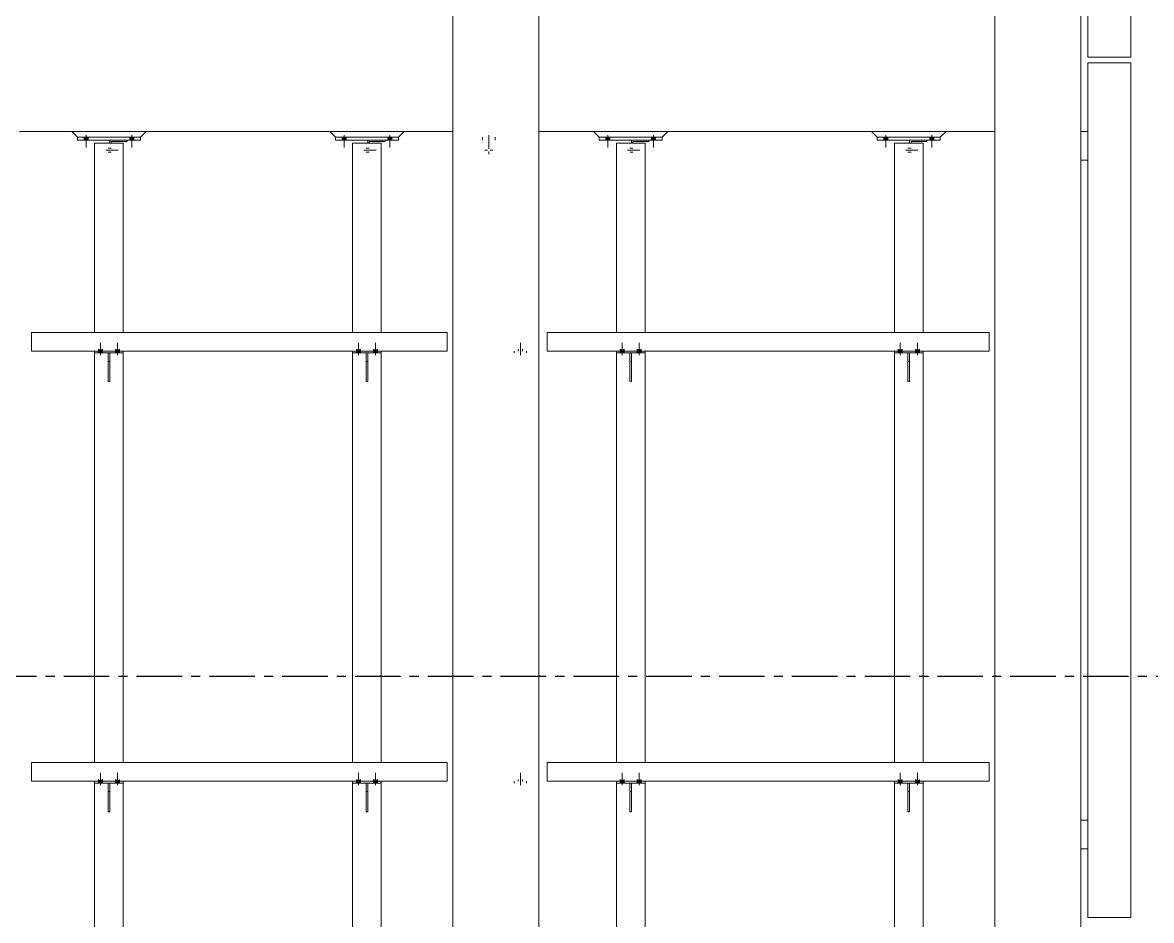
# Model space of a CAD drawing. Header units: millimetres. Extents: x 3774 to 718460, y -768339 to 192544.
# Drawn here: x 429947 to 433885, y -635927 to -632797 of the extents above; entities that cross this region are included whole.
import ezdxf

# ---------------------------------------------------------------- set-up
doc = ezdxf.new("R2010")
doc.units = ezdxf.units.MM
for name, pattern in [('CENTER', [50.8, 31.75, -6.35, 6.35, -6.35]), ('XKITLINE00', [0]), ('XKITLINE02', [4, 2, -2])]:
    doc.linetypes.add(name, pattern=pattern)
doc.layers.add('Bolt', color=7, linetype='Continuous', lineweight=0)
doc.layers.add('Part', color=7, linetype='Continuous', lineweight=0)

# ---------------------------------------------------------------- blocks, each defined once
blk = doc.blocks.new('*A13124194')
at = {"layer": 'Part', "color": 7, "linetype": 'XKITLINE00', "lineweight": 0}
for p, q in [((2441.089231, -86.533462), (2441.089236, -86.533462)), ((2441.089231, -88.133462), (2441.089236, -86.533462)), ((2441.089236, -86.533462), (2441.089496, -86.533462)), ((2441.089226, -88.133462), (2441.089231, -88.133462)), ((2441.089231, -88.133462), (2441.089496, -88.133462))]:
    blk.add_line(p, q, dxfattribs=at)
blk = doc.blocks.new('*A13134195')
at = {"layer": 'Part', "color": 7, "linetype": 'XKITLINE00', "lineweight": 0}
for p, q in [((2423.369525, -86.453462), (2423.369525, -82.453462)), ((2411.275963, -86.453462), (2423.369525, -86.453462))]:
    blk.add_line(p, q, dxfattribs=at)
blk = doc.blocks.new('*A13164198')
at = {"layer": 'Part', "color": 7, "linetype": 'XKITLINE00', "lineweight": 0}
for p, q in [((2441.089496, -84.373459), (2441.089496, -60.533459)), ((2442.289496, -60.533459), (2442.289496, -84.373459)), ((2442.289496, -84.373459), (2441.089496, -84.373459)), ((2441.089496, -108.373459), (2441.089496, -84.533459)), ((2441.089496, -84.533459), (2442.289496, -84.533459)), ((2442.289496, -84.533459), (2442.289496, -108.373459)), ((2442.289496, -108.373459), (2441.089496, -108.373459))]:
    blk.add_line(p, q, dxfattribs=at)
blk = doc.blocks.new('*A13174199')
at = {"layer": 'Part', "color": 7, "linetype": 'XKITLINE00', "lineweight": 0}
for p, q in [((2436.489603, -86.773462), (2435.689603, -86.773462)), ((2435.689603, -92.053462), (2435.689603, -86.773462)), ((2436.489603, -92.053462), (2436.489603, -86.773462)), ((2435.689603, -104.053462), (2435.689603, -92.621462)), ((2436.489603, -104.053462), (2436.489603, -92.621462)), ((2435.689603, -116.053462), (2435.689603, -104.621462)), ((2436.489603, -116.053462), (2436.489603, -104.621462)), ((2435.689603, -128.053462), (2435.689603, -116.621462)), ((2436.489603, -128.053462), (2436.489603, -116.621462)), ((2435.689603, -130.133462), (2435.689603, -128.621462)), ((2436.489603, -130.133462), (2436.489603, -128.621462)), ((2435.689603, -130.133462), (2436.489603, -130.133462))]:
    blk.add_line(p, q, dxfattribs=at)
blk = doc.blocks.new('*A13184200')
at = {"layer": 'Part', "color": 7, "linetype": 'XKITLINE00', "lineweight": 0}
for p, q in [((2438.489525, -124.453458), (2438.489685, -78.053458)), ((2438.489685, -78.053458), (2440.889685, -78.053466)), ((2440.889525, -124.453466), (2440.889685, -78.053466)), ((2438.489525, -124.453458), (2440.889525, -124.453466))]:
    blk.add_line(p, q, dxfattribs=at)
blk = doc.blocks.new('*A13254207')
at = {"layer": 'Part', "color": 7, "linetype": 'XKITLINE00', "lineweight": 0}
for p, q in [((2428.729603, -86.773462), (2427.929603, -86.773462)), ((2427.929603, -92.053462), (2427.929603, -86.773462)), ((2428.729603, -92.053462), (2428.729603, -86.773462)), ((2427.929603, -104.053462), (2427.929603, -92.621462)), ((2428.729603, -104.053462), (2428.729603, -92.621462)), ((2427.929603, -116.053462), (2427.929603, -104.621462)), ((2428.729603, -116.053462), (2428.729603, -104.621462)), ((2427.929603, -128.053462), (2427.929603, -116.621462)), ((2428.729603, -128.053462), (2428.729603, -116.621462)), ((2427.929603, -130.133462), (2427.929603, -128.621462)), ((2428.729603, -130.133462), (2428.729603, -128.621462)), ((2427.929603, -130.133462), (2428.729603, -130.133462))]:
    blk.add_line(p, q, dxfattribs=at)
blk = doc.blocks.new('*A13284210')
at = {"layer": 'Part', "color": 7, "linetype": 'XKITLINE00', "lineweight": 0}
for p, q in [((2421.369603, -86.773462), (2420.569603, -86.773462)), ((2420.569603, -92.053462), (2420.569603, -86.773462)), ((2421.369603, -92.053462), (2421.369603, -86.773462)), ((2420.569603, -104.053462), (2420.569603, -92.621462)), ((2421.369603, -104.053462), (2421.369603, -92.621462)), ((2420.569603, -116.053462), (2420.569603, -104.621462)), ((2421.369603, -116.053462), (2421.369603, -104.621462)), ((2420.569603, -128.053462), (2420.569603, -116.621462)), ((2421.369603, -128.053462), (2421.369603, -116.621462)), ((2420.569603, -130.133462), (2420.569603, -128.621462)), ((2421.369603, -130.133462), (2421.369603, -128.621462)), ((2420.569603, -130.133462), (2421.369603, -130.133462))]:
    blk.add_line(p, q, dxfattribs=at)
blk = doc.blocks.new('*A13294211')
at = {"layer": 'Part', "color": 7, "linetype": 'XKITLINE00', "lineweight": 0}
for p, q in [((2414.169603, -86.773462), (2413.369603, -86.773462)), ((2413.369603, -92.053462), (2413.369603, -86.773462)), ((2414.169603, -92.053462), (2414.169603, -86.773462)), ((2413.369603, -104.053462), (2413.369603, -92.621462)), ((2414.169603, -104.053462), (2414.169603, -92.621462)), ((2413.369603, -116.053462), (2413.369603, -104.621462)), ((2414.169603, -116.053462), (2414.169603, -104.621462)), ((2413.369603, -128.053462), (2413.369603, -116.621462)), ((2414.169603, -128.053462), (2414.169603, -116.621462)), ((2413.369603, -130.133462), (2413.369603, -128.621462)), ((2414.169603, -130.133462), (2414.169603, -128.621462)), ((2413.369603, -130.133462), (2414.169603, -130.133462))]:
    blk.add_line(p, q, dxfattribs=at)
blk = doc.blocks.new('*A13344216')
at = {"layer": 'Part', "color": 7, "linetype": 'XKITLINE00', "lineweight": 0}
for p, q in [((2423.369525, -124.453462), (2423.369525, -78.053462)), ((2423.369525, -78.053462), (2425.769525, -78.053462)), ((2425.769525, -124.453462), (2425.769525, -78.053462)), ((2423.369525, -124.453462), (2425.769525, -124.453462))]:
    blk.add_line(p, q, dxfattribs=at)
blk = doc.blocks.new('*A17594641')
at = {"layer": 'Part', "color": 7, "linetype": 'XKITLINE00', "lineweight": 0}
for p, q in [((2423.209518, -104.053462), (2411.609569, -104.053462)), ((2411.609569, -104.573462), (2411.609569, -104.053462)), ((2423.209518, -104.573462), (2423.209518, -104.053462)), ((2423.209518, -104.573462), (2411.609569, -104.573462))]:
    blk.add_line(p, q, dxfattribs=at)
blk = doc.blocks.new('*A17604642')
at = {"layer": 'Part', "color": 7, "linetype": 'XKITLINE00', "lineweight": 0}
for p, q in [((2420.945603, -105.421462), (2420.945603, -104.621462)), ((2420.945603, -104.621462), (2420.993603, -104.621462)), ((2420.945603, -104.861462), (2420.993603, -104.861462)), ((2420.993603, -105.421462), (2420.993603, -104.621462)), ((2420.945603, -105.421462), (2420.993603, -105.421462))]:
    blk.add_line(p, q, dxfattribs=at)
blk = doc.blocks.new('*A17614643')
at = {"layer": 'Part', "color": 7, "linetype": 'XKITLINE00', "lineweight": 0}
for p, q in [((2420.569603, -104.573462), (2420.569603, -104.621462)), ((2421.369603, -104.621462), (2421.369603, -104.573462)), ((2420.569603, -104.621462), (2421.369603, -104.621462))]:
    blk.add_line(p, q, dxfattribs=at)
blk = doc.blocks.new('*A17624644')
at = {"layer": 'Part', "color": 7, "linetype": 'XKITLINE00', "lineweight": 0}
for p, q in [((2413.745603, -105.421462), (2413.745603, -104.621462)), ((2413.745603, -104.621462), (2413.793603, -104.621462)), ((2413.745603, -104.861462), (2413.793603, -104.861462)), ((2413.793603, -105.421462), (2413.793603, -104.621462)), ((2413.745603, -105.421462), (2413.793603, -105.421462))]:
    blk.add_line(p, q, dxfattribs=at)
blk = doc.blocks.new('*A17634645')
at = {"layer": 'Part', "color": 7, "linetype": 'XKITLINE00', "lineweight": 0}
for p, q in [((2413.369603, -104.573462), (2413.369603, -104.621462)), ((2414.169603, -104.621462), (2414.169603, -104.573462)), ((2413.369603, -104.621462), (2414.169603, -104.621462))]:
    blk.add_line(p, q, dxfattribs=at)
blk = doc.blocks.new('*A17644646')
at = {"layer": 'Part', "color": 7, "linetype": 'XKITLINE00', "lineweight": 0}
for p, q in [((2423.209518, -92.053462), (2411.609569, -92.053462)), ((2411.609569, -92.573462), (2411.609569, -92.053462)), ((2423.209518, -92.573462), (2423.209518, -92.053462)), ((2423.209518, -92.573462), (2411.609569, -92.573462))]:
    blk.add_line(p, q, dxfattribs=at)
blk = doc.blocks.new('*A17654647')
at = {"layer": 'Part', "color": 7, "linetype": 'XKITLINE00', "lineweight": 0}
for p, q in [((2420.945603, -93.421462), (2420.945603, -92.621462)), ((2420.945603, -92.621462), (2420.993603, -92.621462)), ((2420.993603, -93.421462), (2420.993603, -92.621462)), ((2420.945603, -92.861462), (2420.993603, -92.861462)), ((2420.945603, -93.421462), (2420.993603, -93.421462))]:
    blk.add_line(p, q, dxfattribs=at)
blk = doc.blocks.new('*A17664648')
at = {"layer": 'Part', "color": 7, "linetype": 'XKITLINE00', "lineweight": 0}
for p, q in [((2420.569603, -92.573462), (2420.569603, -92.621462)), ((2420.569603, -92.621462), (2421.369603, -92.621462)), ((2421.369603, -92.621462), (2421.369603, -92.573462))]:
    blk.add_line(p, q, dxfattribs=at)
blk = doc.blocks.new('*A17674649')
at = {"layer": 'Part', "color": 7, "linetype": 'XKITLINE00', "lineweight": 0}
for p, q in [((2413.745603, -93.421462), (2413.745603, -92.621462)), ((2413.745603, -92.621462), (2413.793603, -92.621462)), ((2413.793603, -93.421462), (2413.793603, -92.621462)), ((2413.745603, -92.861462), (2413.793603, -92.861462)), ((2413.745603, -93.421462), (2413.793603, -93.421462))]:
    blk.add_line(p, q, dxfattribs=at)
blk = doc.blocks.new('*A17684650')
at = {"layer": 'Part', "color": 7, "linetype": 'XKITLINE00', "lineweight": 0}
for p, q in [((2413.369603, -92.573462), (2413.369603, -92.621462)), ((2413.369603, -92.621462), (2414.169603, -92.621462)), ((2414.169603, -92.621462), (2414.169603, -92.573462))]:
    blk.add_line(p, q, dxfattribs=at)
blk = doc.blocks.new('*A17694651')
at = {"layer": 'Bolt'}
for points in [[(2420.674, -104.573), (2420.674, -104.525), (2420.786, -104.525), (2420.786, -104.573)], [(2420.674, -104.621), (2420.674, -104.573), (2420.786, -104.573), (2420.786, -104.621)], [(2421.154, -104.573), (2421.154, -104.525), (2421.266, -104.525), (2421.266, -104.573)], [(2421.154, -104.621), (2421.154, -104.573), (2421.266, -104.573), (2421.266, -104.621)]]:
    blk.add_hatch(color=7, dxfattribs=at).paths.add_polyline_path(points, flags=17)
at = {"layer": 'Bolt', "color": 7, "linetype": 'XKITLINE00', "lineweight": 0}
for p, q in [((2420.674, -104.573), (2420.674, -104.525)), ((2420.674, -104.621), (2420.674, -104.573)), ((2420.73, -104.685), (2420.73, -104.341)), ((2420.786, -104.573), (2420.786, -104.525)), ((2420.786, -104.621), (2420.786, -104.573)), ((2421.154, -104.573), (2421.154, -104.525)), ((2421.154, -104.621), (2421.154, -104.573)), ((2421.21, -104.685), (2421.21, -104.341)), ((2421.266, -104.573), (2421.266, -104.525)), ((2421.266, -104.621), (2421.266, -104.573))]:
    blk.add_line(p, q, dxfattribs=at)
blk = doc.blocks.new('*A17704652')
at = {"layer": 'Bolt'}
for points in [[(2413.474, -104.573), (2413.474, -104.525), (2413.586, -104.525), (2413.586, -104.573)], [(2413.474, -104.621), (2413.474, -104.573), (2413.586, -104.573), (2413.586, -104.621)], [(2413.954, -104.573), (2413.954, -104.525), (2414.066, -104.525), (2414.066, -104.573)], [(2413.954, -104.621), (2413.954, -104.573), (2414.066, -104.573), (2414.066, -104.621)]]:
    blk.add_hatch(color=7, dxfattribs=at).paths.add_polyline_path(points, flags=17)
at = {"layer": 'Bolt', "color": 7, "linetype": 'XKITLINE00', "lineweight": 0}
for p, q in [((2413.474, -104.573), (2413.474, -104.525)), ((2413.474, -104.621), (2413.474, -104.573)), ((2413.53, -104.685), (2413.53, -104.341)), ((2413.586, -104.573), (2413.586, -104.525)), ((2413.586, -104.621), (2413.586, -104.573)), ((2413.954, -104.573), (2413.954, -104.525)), ((2413.954, -104.621), (2413.954, -104.573)), ((2414.01, -104.685), (2414.01, -104.341)), ((2414.066, -104.573), (2414.066, -104.525)), ((2414.066, -104.621), (2414.066, -104.573))]:
    blk.add_line(p, q, dxfattribs=at)
blk = doc.blocks.new('*A17714653')
at = {"layer": 'Bolt'}
for points in [[(2420.674, -92.573), (2420.674, -92.525), (2420.786, -92.525), (2420.786, -92.573)], [(2420.674, -92.621), (2420.674, -92.573), (2420.786, -92.573), (2420.786, -92.621)], [(2421.154, -92.573), (2421.154, -92.525), (2421.266, -92.525), (2421.266, -92.573)], [(2421.154, -92.621), (2421.154, -92.573), (2421.266, -92.573), (2421.266, -92.621)]]:
    blk.add_hatch(color=7, dxfattribs=at).paths.add_polyline_path(points, flags=17)
at = {"layer": 'Bolt', "color": 7, "linetype": 'XKITLINE00', "lineweight": 0}
for p, q in [((2420.674, -92.573), (2420.674, -92.525)), ((2420.674, -92.621), (2420.674, -92.573)), ((2420.73, -92.685), (2420.73, -92.341)), ((2420.786, -92.573), (2420.786, -92.525)), ((2420.786, -92.621), (2420.786, -92.573)), ((2421.154, -92.573), (2421.154, -92.525)), ((2421.154, -92.621), (2421.154, -92.573)), ((2421.21, -92.685), (2421.21, -92.341)), ((2421.266, -92.573), (2421.266, -92.525)), ((2421.266, -92.621), (2421.266, -92.573))]:
    blk.add_line(p, q, dxfattribs=at)
blk = doc.blocks.new('*A17724654')
at = {"layer": 'Bolt'}
for points in [[(2413.474, -92.573), (2413.474, -92.525), (2413.586, -92.525), (2413.586, -92.573)], [(2413.474, -92.621), (2413.474, -92.573), (2413.586, -92.573), (2413.586, -92.621)], [(2413.954, -92.573), (2413.954, -92.525), (2414.066, -92.525), (2414.066, -92.573)], [(2413.954, -92.621), (2413.954, -92.573), (2414.066, -92.573), (2414.066, -92.621)]]:
    blk.add_hatch(color=7, dxfattribs=at).paths.add_polyline_path(points, flags=17)
at = {"layer": 'Bolt', "color": 7, "linetype": 'XKITLINE00', "lineweight": 0}
for p, q in [((2413.474, -92.573), (2413.474, -92.525)), ((2413.474, -92.621), (2413.474, -92.573)), ((2413.53, -92.685), (2413.53, -92.341)), ((2413.586, -92.573), (2413.586, -92.525)), ((2413.586, -92.621), (2413.586, -92.573)), ((2413.954, -92.573), (2413.954, -92.525)), ((2413.954, -92.621), (2413.954, -92.573)), ((2414.01, -92.685), (2414.01, -92.341)), ((2414.066, -92.573), (2414.066, -92.525)), ((2414.066, -92.621), (2414.066, -92.573))]:
    blk.add_line(p, q, dxfattribs=at)
blk = doc.blocks.new('*A18104692')
at = {"layer": 'Part', "color": 7, "linetype": 'XKITLINE00', "lineweight": 0}
for p, q in [((2441.089231, -104.773462), (2441.089226, -104.773462)), ((2441.089496, -104.773462), (2441.089231, -104.773462)), ((2441.089236, -106.373462), (2441.089231, -104.773462)), ((2441.089236, -106.373462), (2441.089231, -106.373462)), ((2441.089496, -106.373462), (2441.089236, -106.373462))]:
    blk.add_line(p, q, dxfattribs=at)
blk = doc.blocks.new('*A18114693')
at = {"layer": 'Part', "color": 7, "linetype": 'XKITLINE00', "lineweight": 0}
for p, q in [((2440.889589, -105.653462), (2441.089234, -105.653462)), ((2441.089234, -106.453462), (2440.889671, -106.453462)), ((2441.089234, -106.373462), (2441.089234, -106.453462))]:
    blk.add_line(p, q, dxfattribs=at)
blk = doc.blocks.new('*A18124694')
at = {"layer": 'Part', "color": 7, "linetype": 'XKITLINE00', "lineweight": 0}
for p, q in [((2435.689603, -104.573462), (2435.689603, -104.621462)), ((2436.489603, -104.621462), (2436.489603, -104.573462)), ((2435.689603, -104.621462), (2436.489603, -104.621462))]:
    blk.add_line(p, q, dxfattribs=at)
blk = doc.blocks.new('*A18134695')
at = {"layer": 'Part', "color": 7, "linetype": 'XKITLINE00', "lineweight": 0}
for p, q in [((2436.065603, -105.421462), (2436.065603, -104.621462)), ((2436.065603, -104.621462), (2436.113603, -104.621462)), ((2436.065603, -104.861462), (2436.113603, -104.861462)), ((2436.113603, -105.421462), (2436.113603, -104.621462)), ((2436.065603, -105.421462), (2436.113603, -105.421462))]:
    blk.add_line(p, q, dxfattribs=at)
blk = doc.blocks.new('*A18144696')
at = {"layer": 'Part', "color": 7, "linetype": 'XKITLINE00', "lineweight": 0}
for p, q in [((2438.329518, -104.053462), (2425.995968, -104.053462)), ((2425.995968, -104.573462), (2425.995968, -104.053462)), ((2438.329518, -104.573462), (2438.329518, -104.053462)), ((2438.329518, -104.573462), (2425.995968, -104.573462))]:
    blk.add_line(p, q, dxfattribs=at)
blk = doc.blocks.new('*A18154697')
at = {"layer": 'Part', "color": 7, "linetype": 'XKITLINE00', "lineweight": 0}
for p, q in [((2436.065603, -93.421462), (2436.065603, -92.621462)), ((2436.065603, -92.621462), (2436.113603, -92.621462)), ((2436.113603, -93.421462), (2436.113603, -92.621462)), ((2436.065603, -92.861462), (2436.113603, -92.861462)), ((2436.065603, -93.421462), (2436.113603, -93.421462))]:
    blk.add_line(p, q, dxfattribs=at)
blk = doc.blocks.new('*A18164698')
at = {"layer": 'Part', "color": 7, "linetype": 'XKITLINE00', "lineweight": 0}
for p, q in [((2435.689603, -92.573462), (2435.689603, -92.621462)), ((2435.689603, -92.621462), (2436.489603, -92.621462)), ((2436.489603, -92.621462), (2436.489603, -92.573462))]:
    blk.add_line(p, q, dxfattribs=at)
blk = doc.blocks.new('*A18174699')
at = {"layer": 'Part', "color": 7, "linetype": 'XKITLINE00', "lineweight": 0}
for p, q in [((2438.329518, -92.053462), (2425.995968, -92.053462)), ((2425.995968, -92.573462), (2425.995968, -92.053462)), ((2438.329518, -92.573462), (2438.329518, -92.053462)), ((2438.329518, -92.573462), (2425.995968, -92.573462))]:
    blk.add_line(p, q, dxfattribs=at)
blk = doc.blocks.new('*A18184700')
at = {"layer": 'Part', "color": 7, "linetype": 'XKITLINE00', "lineweight": 0}
for p, q in [((2428.305603, -105.421462), (2428.305603, -104.621462)), ((2428.305603, -104.621462), (2428.353603, -104.621462)), ((2428.305603, -104.861462), (2428.353603, -104.861462)), ((2428.353603, -105.421462), (2428.353603, -104.621462)), ((2428.305603, -105.421462), (2428.353603, -105.421462))]:
    blk.add_line(p, q, dxfattribs=at)
blk = doc.blocks.new('*A18194701')
at = {"layer": 'Part', "color": 7, "linetype": 'XKITLINE00', "lineweight": 0}
for p, q in [((2427.929603, -104.573462), (2427.929603, -104.621462)), ((2428.729603, -104.621462), (2428.729603, -104.573462)), ((2427.929603, -104.621462), (2428.729603, -104.621462))]:
    blk.add_line(p, q, dxfattribs=at)
blk = doc.blocks.new('*A18204702')
at = {"layer": 'Part', "color": 7, "linetype": 'XKITLINE00', "lineweight": 0}
for p, q in [((2428.305603, -93.421462), (2428.305603, -92.621462)), ((2428.305603, -92.621462), (2428.353603, -92.621462)), ((2428.353603, -93.421462), (2428.353603, -92.621462)), ((2428.305603, -92.861462), (2428.353603, -92.861462)), ((2428.305603, -93.421462), (2428.353603, -93.421462))]:
    blk.add_line(p, q, dxfattribs=at)
blk = doc.blocks.new('*A18214703')
at = {"layer": 'Part', "color": 7, "linetype": 'XKITLINE00', "lineweight": 0}
for p, q in [((2427.929603, -92.573462), (2427.929603, -92.621462)), ((2427.929603, -92.621462), (2428.729603, -92.621462)), ((2428.729603, -92.621462), (2428.729603, -92.573462))]:
    blk.add_line(p, q, dxfattribs=at)
blk = doc.blocks.new('*A18224704')
at = {"layer": 'Part', "color": 7, "linetype": 'XKITLINE00', "lineweight": 0}
blk.add_line((2440.889671, -110.453462), (2440.889671, -106.453462), dxfattribs=at)
blk = doc.blocks.new('*A18364718')
at = {"layer": 'Bolt'}
for points in [[(2435.794, -104.573), (2435.794, -104.525), (2435.906, -104.525), (2435.906, -104.573)], [(2435.794, -104.621), (2435.794, -104.573), (2435.906, -104.573), (2435.906, -104.621)], [(2436.274, -104.573), (2436.274, -104.525), (2436.386, -104.525), (2436.386, -104.573)], [(2436.274, -104.621), (2436.274, -104.573), (2436.386, -104.573), (2436.386, -104.621)]]:
    blk.add_hatch(color=7, dxfattribs=at).paths.add_polyline_path(points, flags=17)
at = {"layer": 'Bolt', "color": 7, "linetype": 'XKITLINE00', "lineweight": 0}
for p, q in [((2435.794, -104.573), (2435.794, -104.525)), ((2435.794, -104.621), (2435.794, -104.573)), ((2435.85, -104.685), (2435.85, -104.341)), ((2435.906, -104.573), (2435.906, -104.525)), ((2435.906, -104.621), (2435.906, -104.573)), ((2436.274, -104.573), (2436.274, -104.525)), ((2436.274, -104.621), (2436.274, -104.573)), ((2436.33, -104.685), (2436.33, -104.341)), ((2436.386, -104.573), (2436.386, -104.525)), ((2436.386, -104.621), (2436.386, -104.573))]:
    blk.add_line(p, q, dxfattribs=at)
blk = doc.blocks.new('*A18374719')
at = {"layer": 'Bolt'}
for points in [[(2435.794, -92.573), (2435.794, -92.525), (2435.906, -92.525), (2435.906, -92.573)], [(2435.794, -92.621), (2435.794, -92.573), (2435.906, -92.573), (2435.906, -92.621)], [(2436.274, -92.573), (2436.274, -92.525), (2436.386, -92.525), (2436.386, -92.573)], [(2436.274, -92.621), (2436.274, -92.573), (2436.386, -92.573), (2436.386, -92.621)]]:
    blk.add_hatch(color=7, dxfattribs=at).paths.add_polyline_path(points, flags=17)
at = {"layer": 'Bolt', "color": 7, "linetype": 'XKITLINE00', "lineweight": 0}
for p, q in [((2435.794, -92.573), (2435.794, -92.525)), ((2435.794, -92.621), (2435.794, -92.573)), ((2435.85, -92.685), (2435.85, -92.341)), ((2435.906, -92.573), (2435.906, -92.525)), ((2435.906, -92.621), (2435.906, -92.573)), ((2436.274, -92.573), (2436.274, -92.525)), ((2436.274, -92.621), (2436.274, -92.573)), ((2436.33, -92.685), (2436.33, -92.341)), ((2436.386, -92.573), (2436.386, -92.525)), ((2436.386, -92.621), (2436.386, -92.573))]:
    blk.add_line(p, q, dxfattribs=at)
blk = doc.blocks.new('*A18384720')
at = {"layer": 'Bolt'}
for points in [[(2428.034, -104.573), (2428.034, -104.525), (2428.146, -104.525), (2428.146, -104.573)], [(2428.034, -104.621), (2428.034, -104.573), (2428.146, -104.573), (2428.146, -104.621)], [(2428.514, -104.573), (2428.514, -104.525), (2428.626, -104.525), (2428.626, -104.573)], [(2428.514, -104.621), (2428.514, -104.573), (2428.626, -104.573), (2428.626, -104.621)]]:
    blk.add_hatch(color=7, dxfattribs=at).paths.add_polyline_path(points, flags=17)
at = {"layer": 'Bolt', "color": 7, "linetype": 'XKITLINE00', "lineweight": 0}
for p, q in [((2428.034, -104.573), (2428.034, -104.525)), ((2428.034, -104.621), (2428.034, -104.573)), ((2428.09, -104.685), (2428.09, -104.341)), ((2428.146, -104.573), (2428.146, -104.525)), ((2428.146, -104.621), (2428.146, -104.573)), ((2428.514, -104.573), (2428.514, -104.525)), ((2428.514, -104.621), (2428.514, -104.573)), ((2428.57, -104.685), (2428.57, -104.341)), ((2428.626, -104.573), (2428.626, -104.525)), ((2428.626, -104.621), (2428.626, -104.573))]:
    blk.add_line(p, q, dxfattribs=at)
blk = doc.blocks.new('*A18394721')
at = {"layer": 'Bolt', "color": 7, "linetype": 'XKITLINE02', "lineweight": 0}
for p, q in [((2425.073524, -104.621462), (2425.073524, -104.573462)), ((2425.073524, -104.621462), (2425.073524, -104.573462)), ((2425.193524, -104.573462), (2425.193524, -104.525462)), ((2425.193524, -104.573462), (2425.193524, -104.525462)), ((2425.249524, -104.684822), (2425.249524, -104.341462)), ((2425.249524, -104.684822), (2425.249524, -104.341462)), ((2425.305524, -104.573462), (2425.305524, -104.525462)), ((2425.305524, -104.573462), (2425.305524, -104.525462)), ((2425.425524, -104.621462), (2425.425524, -104.573462)), ((2425.425524, -104.621462), (2425.425524, -104.573462))]:
    blk.add_line(p, q, dxfattribs=at)
blk = doc.blocks.new('*A18404722')
at = {"layer": 'Bolt', "color": 7, "linetype": 'XKITLINE02', "lineweight": 0}
for p, q in [((2425.073527, -104.621462), (2425.073527, -104.573462)), ((2425.073527, -104.621462), (2425.073527, -104.573462)), ((2425.193527, -104.573462), (2425.193527, -104.525462)), ((2425.193527, -104.573462), (2425.193527, -104.525462)), ((2425.249527, -104.684822), (2425.249527, -104.341462)), ((2425.249527, -104.684822), (2425.249527, -104.341462)), ((2425.305527, -104.573462), (2425.305527, -104.525462)), ((2425.305527, -104.573462), (2425.305527, -104.525462)), ((2425.425527, -104.621462), (2425.425527, -104.573462)), ((2425.425527, -104.621462), (2425.425527, -104.573462))]:
    blk.add_line(p, q, dxfattribs=at)
blk = doc.blocks.new('*A18414723')
at = {"layer": 'Bolt'}
for points in [[(2428.034, -92.573), (2428.034, -92.525), (2428.146, -92.525), (2428.146, -92.573)], [(2428.034, -92.621), (2428.034, -92.573), (2428.146, -92.573), (2428.146, -92.621)], [(2428.514, -92.573), (2428.514, -92.525), (2428.626, -92.525), (2428.626, -92.573)], [(2428.514, -92.621), (2428.514, -92.573), (2428.626, -92.573), (2428.626, -92.621)]]:
    blk.add_hatch(color=7, dxfattribs=at).paths.add_polyline_path(points, flags=17)
at = {"layer": 'Bolt', "color": 7, "linetype": 'XKITLINE00', "lineweight": 0}
for p, q in [((2428.034, -92.573), (2428.034, -92.525)), ((2428.034, -92.621), (2428.034, -92.573)), ((2428.09, -92.685), (2428.09, -92.341)), ((2428.146, -92.573), (2428.146, -92.525)), ((2428.146, -92.621), (2428.146, -92.573)), ((2428.514, -92.573), (2428.514, -92.525)), ((2428.514, -92.621), (2428.514, -92.573)), ((2428.57, -92.685), (2428.57, -92.341)), ((2428.626, -92.573), (2428.626, -92.525)), ((2428.626, -92.621), (2428.626, -92.573))]:
    blk.add_line(p, q, dxfattribs=at)
blk = doc.blocks.new('*A18424724')
at = {"layer": 'Bolt', "color": 7, "linetype": 'XKITLINE02', "lineweight": 0}
for p, q in [((2425.073524, -92.621462), (2425.073524, -92.573462)), ((2425.073524, -92.621462), (2425.073524, -92.573462)), ((2425.193524, -92.573462), (2425.193524, -92.525462)), ((2425.193524, -92.573462), (2425.193524, -92.525462)), ((2425.249524, -92.684822), (2425.249524, -92.341462)), ((2425.249524, -92.684822), (2425.249524, -92.341462)), ((2425.305524, -92.573462), (2425.305524, -92.525462)), ((2425.305524, -92.573462), (2425.305524, -92.525462)), ((2425.425524, -92.621462), (2425.425524, -92.573462)), ((2425.425524, -92.621462), (2425.425524, -92.573462))]:
    blk.add_line(p, q, dxfattribs=at)
blk = doc.blocks.new('*A18434725')
at = {"layer": 'Bolt', "color": 7, "linetype": 'XKITLINE02', "lineweight": 0}
for p, q in [((2425.073527, -92.621462), (2425.073527, -92.573462)), ((2425.073527, -92.621462), (2425.073527, -92.573462)), ((2425.193527, -92.573462), (2425.193527, -92.525462)), ((2425.193527, -92.573462), (2425.193527, -92.525462)), ((2425.249527, -92.684822), (2425.249527, -92.341462)), ((2425.249527, -92.684822), (2425.249527, -92.341462)), ((2425.305527, -92.573462), (2425.305527, -92.525462)), ((2425.305527, -92.573462), (2425.305527, -92.525462)), ((2425.425527, -92.621462), (2425.425527, -92.573462)), ((2425.425527, -92.621462), (2425.425527, -92.573462))]:
    blk.add_line(p, q, dxfattribs=at)
blk = doc.blocks.new('*A18554737')
at = {"layer": 'Part', "color": 7, "linetype": 'XKITLINE00', "lineweight": 0}
for p, q in [((2420.089603, -86.613462), (2419.929603, -86.453462)), ((2421.849603, -86.613462), (2420.089603, -86.613462)), ((2422.009603, -86.453462), (2421.849603, -86.613462))]:
    blk.add_line(p, q, dxfattribs=at)
blk = doc.blocks.new('*A18634745')
at = {"layer": 'Part', "color": 7, "linetype": 'XKITLINE00', "lineweight": 0}
for p, q in [((2412.889603, -86.613462), (2412.729603, -86.453462)), ((2414.649603, -86.613462), (2412.889603, -86.613462)), ((2414.809603, -86.453462), (2414.649603, -86.613462))]:
    blk.add_line(p, q, dxfattribs=at)
blk = doc.blocks.new('*A18784760')
at = {"layer": 'Bolt', "color": 7, "linetype": 'XKITLINE00', "lineweight": 0}
for p, q in [((2424.369524, -86.861462), (2424.369524, -86.936054)), ((2424.257524, -86.973462), (2424.332116, -86.973462)), ((2424.369524, -87.085462), (2424.369524, -87.01087)), ((2424.481524, -86.973462), (2424.406932, -86.973462))]:
    blk.add_line(p, q, dxfattribs=at)
blk = doc.blocks.new('*A18794761')
at = {"layer": 'Bolt', "color": 7, "linetype": 'XKITLINE02', "lineweight": 0}
for p, q in [((2424.193524, -86.613462), (2424.193524, -86.693462)), ((2424.193524, -86.613462), (2424.193524, -86.693462)), ((2424.369524, -86.550102), (2424.369524, -86.893462)), ((2424.369524, -86.550102), (2424.369524, -86.893462)), ((2424.545524, -86.613462), (2424.545524, -86.693462)), ((2424.545524, -86.613462), (2424.545524, -86.693462))]:
    blk.add_line(p, q, dxfattribs=at)
blk = doc.blocks.new('*A18804762')
at = {"layer": 'Bolt', "color": 7, "linetype": 'XKITLINE02', "lineweight": 0}
for p, q in [((2420.945603, -86.917462), (2420.993603, -86.917462)), ((2420.993603, -86.917462), (2421.033603, -86.917462)), ((2420.882243, -86.973462), (2421.225603, -86.973462)), ((2420.945603, -87.029462), (2420.993603, -87.029462)), ((2420.993603, -87.029462), (2421.033603, -87.029462))]:
    blk.add_line(p, q, dxfattribs=at)
blk = doc.blocks.new('*A18814763')
at = {"layer": 'Bolt'}
for points in [[(2420.386, -86.613), (2420.386, -86.693), (2420.274, -86.693), (2420.274, -86.613)], [(2421.666, -86.613), (2421.666, -86.693), (2421.554, -86.693), (2421.554, -86.613)]]:
    blk.add_hatch(color=7, dxfattribs=at).paths.add_polyline_path(points, flags=17)
at = {"layer": 'Bolt', "color": 7, "linetype": 'XKITLINE00', "lineweight": 0}
for p, q in [((2420.274, -86.613), (2420.274, -86.693)), ((2420.33, -86.55), (2420.33, -86.893)), ((2420.386, -86.613), (2420.386, -86.693)), ((2421.554, -86.613), (2421.554, -86.693)), ((2421.61, -86.55), (2421.61, -86.893)), ((2421.666, -86.613), (2421.666, -86.693))]:
    blk.add_line(p, q, dxfattribs=at)
blk = doc.blocks.new('*A18824764')
at = {"layer": 'Bolt', "color": 7, "linetype": 'XKITLINE00', "lineweight": 0}
for p, q in [((2424.369524, -86.861462), (2424.369524, -86.936054)), ((2424.257524, -86.973462), (2424.332116, -86.973462)), ((2424.369524, -87.085462), (2424.369524, -87.01087)), ((2424.481524, -86.973462), (2424.406932, -86.973462))]:
    blk.add_line(p, q, dxfattribs=at)
blk = doc.blocks.new('*A18834765')
at = {"layer": 'Bolt', "color": 7, "linetype": 'XKITLINE02', "lineweight": 0}
for p, q in [((2424.193524, -86.613462), (2424.193524, -86.693462)), ((2424.193524, -86.613462), (2424.193524, -86.693462)), ((2424.369524, -86.550102), (2424.369524, -86.893462)), ((2424.369524, -86.550102), (2424.369524, -86.893462)), ((2424.545524, -86.613462), (2424.545524, -86.693462)), ((2424.545524, -86.613462), (2424.545524, -86.693462))]:
    blk.add_line(p, q, dxfattribs=at)
blk = doc.blocks.new('*A18844766')
at = {"layer": 'Bolt', "color": 7, "linetype": 'XKITLINE02', "lineweight": 0}
for p, q in [((2413.745603, -86.917462), (2413.793603, -86.917462)), ((2413.793603, -86.917462), (2413.833603, -86.917462)), ((2413.682243, -86.973462), (2414.025603, -86.973462)), ((2413.745603, -87.029462), (2413.793603, -87.029462)), ((2413.793603, -87.029462), (2413.833603, -87.029462))]:
    blk.add_line(p, q, dxfattribs=at)
blk = doc.blocks.new('*A18854767')
at = {"layer": 'Bolt'}
for points in [[(2413.186, -86.613), (2413.186, -86.693), (2413.074, -86.693), (2413.074, -86.613)], [(2414.466, -86.613), (2414.466, -86.693), (2414.354, -86.693), (2414.354, -86.613)]]:
    blk.add_hatch(color=7, dxfattribs=at).paths.add_polyline_path(points, flags=17)
at = {"layer": 'Bolt', "color": 7, "linetype": 'XKITLINE00', "lineweight": 0}
for p, q in [((2413.074, -86.613), (2413.074, -86.693)), ((2413.13, -86.55), (2413.13, -86.893)), ((2413.186, -86.613), (2413.186, -86.693)), ((2414.354, -86.613), (2414.354, -86.693)), ((2414.41, -86.55), (2414.41, -86.893)), ((2414.466, -86.613), (2414.466, -86.693))]:
    blk.add_line(p, q, dxfattribs=at)
blk = doc.blocks.new('*A19274809')
at = {"layer": 'Part', "color": 7, "linetype": 'XKITLINE00', "lineweight": 0}
for p, q in [((2420.089603, -86.693462), (2420.089603, -86.613462)), ((2420.089603, -86.613462), (2421.849603, -86.613462)), ((2421.849603, -86.693462), (2421.849603, -86.613462)), ((2420.089603, -86.693462), (2421.849603, -86.693462))]:
    blk.add_line(p, q, dxfattribs=at)
blk = doc.blocks.new('*A19284810')
at = {"layer": 'Part', "color": 7, "linetype": 'XKITLINE00', "lineweight": 0}
for p, q in [((2420.993603, -86.773462), (2420.993603, -86.693462)), ((2421.033603, -86.773462), (2421.033603, -86.733462)), ((2421.033603, -86.733462), (2421.473603, -86.733462)), ((2421.473603, -86.733462), (2421.473603, -86.693462))]:
    blk.add_line(p, q, dxfattribs=at)
blk = doc.blocks.new('*A19294811')
at = {"layer": 'Part', "color": 7, "linetype": 'XKITLINE00', "lineweight": 0}
for p, q in [((2413.793603, -86.773462), (2413.793603, -86.693462)), ((2413.833603, -86.773462), (2413.833603, -86.733462)), ((2413.833603, -86.733462), (2414.273603, -86.733462)), ((2414.273603, -86.733462), (2414.273603, -86.693462))]:
    blk.add_line(p, q, dxfattribs=at)
blk = doc.blocks.new('*A19304812')
at = {"layer": 'Part', "color": 7, "linetype": 'XKITLINE00', "lineweight": 0}
for p, q in [((2412.889603, -86.693462), (2412.889603, -86.613462)), ((2412.889603, -86.613462), (2414.649603, -86.613462)), ((2414.649603, -86.693462), (2414.649603, -86.613462)), ((2412.889603, -86.693462), (2414.649603, -86.693462))]:
    blk.add_line(p, q, dxfattribs=at)
blk = doc.blocks.new('*A19534835')
at = {"layer": 'Part', "color": 7, "linetype": 'XKITLINE00', "lineweight": 0}
for p, q in [((2436.113603, -86.773462), (2436.113603, -86.693462)), ((2436.153603, -86.773462), (2436.153603, -86.733462)), ((2436.153603, -86.733462), (2436.593603, -86.733462)), ((2436.593603, -86.733462), (2436.593603, -86.693462))]:
    blk.add_line(p, q, dxfattribs=at)
blk = doc.blocks.new('*A19544836')
at = {"layer": 'Part', "color": 7, "linetype": 'XKITLINE00', "lineweight": 0}
for p, q in [((2435.209603, -86.693462), (2435.209603, -86.613462)), ((2435.209603, -86.613462), (2436.969603, -86.613462)), ((2436.969603, -86.693462), (2436.969603, -86.613462)), ((2435.209603, -86.693462), (2436.969603, -86.693462))]:
    blk.add_line(p, q, dxfattribs=at)
blk = doc.blocks.new('*A19554837')
at = {"layer": 'Part', "color": 7, "linetype": 'XKITLINE00', "lineweight": 0}
for p, q in [((2440.889656, -86.453462), (2441.089234, -86.453462)), ((2441.089234, -86.533462), (2441.089234, -86.453462)), ((2440.889653, -87.253462), (2441.089234, -87.253462))]:
    blk.add_line(p, q, dxfattribs=at)
blk = doc.blocks.new('*A19564838')
at = {"layer": 'Part', "color": 7, "linetype": 'XKITLINE00', "lineweight": 0}
for p, q in [((2425.769509, -82.453462), (2438.489525, -82.453462)), ((2438.489523, -82.453462), (2438.489525, -82.453462)), ((2438.489525, -82.453462), (2438.489525, -86.453462)), ((2438.489525, -86.453462), (2425.769509, -86.453462)), ((2438.489523, -86.453462), (2438.489525, -86.453462))]:
    blk.add_line(p, q, dxfattribs=at)
blk = doc.blocks.new('*A19574839')
at = {"layer": 'Part', "color": 7, "linetype": 'XKITLINE00', "lineweight": 0}
for p, q in [((2435.209603, -86.613462), (2435.049603, -86.453462)), ((2436.969603, -86.613462), (2435.209603, -86.613462)), ((2437.129603, -86.453462), (2436.969603, -86.613462))]:
    blk.add_line(p, q, dxfattribs=at)
blk = doc.blocks.new('*A19714853')
at = {"layer": 'Part', "color": 7, "linetype": 'XKITLINE00', "lineweight": 0}
for p, q in [((2428.353603, -86.773462), (2428.353603, -86.693462)), ((2428.393603, -86.773462), (2428.393603, -86.733462)), ((2428.393603, -86.733462), (2428.833603, -86.733462)), ((2428.833603, -86.733462), (2428.833603, -86.693462))]:
    blk.add_line(p, q, dxfattribs=at)
blk = doc.blocks.new('*A19724854')
at = {"layer": 'Part', "color": 7, "linetype": 'XKITLINE00', "lineweight": 0}
for p, q in [((2427.449603, -86.613462), (2427.289603, -86.453462)), ((2429.209603, -86.613462), (2427.449603, -86.613462)), ((2429.369603, -86.453462), (2429.209603, -86.613462))]:
    blk.add_line(p, q, dxfattribs=at)
blk = doc.blocks.new('*A19734855')
at = {"layer": 'Part', "color": 7, "linetype": 'XKITLINE00', "lineweight": 0}
for p, q in [((2427.449603, -86.693462), (2427.449603, -86.613462)), ((2427.449603, -86.613462), (2429.209603, -86.613462)), ((2429.209603, -86.693462), (2429.209603, -86.613462)), ((2427.449603, -86.693462), (2429.209603, -86.693462))]:
    blk.add_line(p, q, dxfattribs=at)
blk = doc.blocks.new('*A19864868')
at = {"layer": 'Bolt'}
for points in [[(2435.506, -86.613), (2435.506, -86.693), (2435.394, -86.693), (2435.394, -86.613)], [(2436.786, -86.613), (2436.786, -86.693), (2436.674, -86.693), (2436.674, -86.613)]]:
    blk.add_hatch(color=7, dxfattribs=at).paths.add_polyline_path(points, flags=17)
at = {"layer": 'Bolt', "color": 7, "linetype": 'XKITLINE00', "lineweight": 0}
for p, q in [((2435.394, -86.613), (2435.394, -86.693)), ((2435.45, -86.55), (2435.45, -86.893)), ((2435.506, -86.613), (2435.506, -86.693)), ((2436.674, -86.613), (2436.674, -86.693)), ((2436.73, -86.55), (2436.73, -86.893)), ((2436.786, -86.613), (2436.786, -86.693))]:
    blk.add_line(p, q, dxfattribs=at)
blk = doc.blocks.new('*A19874869')
at = {"layer": 'Bolt', "color": 7, "linetype": 'XKITLINE02', "lineweight": 0}
for p, q in [((2436.065603, -86.917462), (2436.113603, -86.917462)), ((2436.113603, -86.917462), (2436.153603, -86.917462)), ((2436.002243, -86.973462), (2436.345603, -86.973462)), ((2436.065603, -87.029462), (2436.113603, -87.029462)), ((2436.113603, -87.029462), (2436.153603, -87.029462))]:
    blk.add_line(p, q, dxfattribs=at)
blk = doc.blocks.new('*A19924874')
at = {"layer": 'Bolt'}
for points in [[(2427.746, -86.613), (2427.746, -86.693), (2427.634, -86.693), (2427.634, -86.613)], [(2429.026, -86.613), (2429.026, -86.693), (2428.914, -86.693), (2428.914, -86.613)]]:
    blk.add_hatch(color=7, dxfattribs=at).paths.add_polyline_path(points, flags=17)
at = {"layer": 'Bolt', "color": 7, "linetype": 'XKITLINE00', "lineweight": 0}
for p, q in [((2427.634, -86.613), (2427.634, -86.693)), ((2427.69, -86.55), (2427.69, -86.893)), ((2427.746, -86.613), (2427.746, -86.693)), ((2428.914, -86.613), (2428.914, -86.693)), ((2428.97, -86.55), (2428.97, -86.893)), ((2429.026, -86.613), (2429.026, -86.693))]:
    blk.add_line(p, q, dxfattribs=at)
blk = doc.blocks.new('*A19934875')
at = {"layer": 'Bolt', "color": 7, "linetype": 'XKITLINE02', "lineweight": 0}
for p, q in [((2428.305603, -86.917462), (2428.353603, -86.917462)), ((2428.353603, -86.917462), (2428.393603, -86.917462)), ((2428.242243, -86.973462), (2428.585603, -86.973462)), ((2428.305603, -87.029462), (2428.353603, -87.029462)), ((2428.353603, -87.029462), (2428.393603, -87.029462))]:
    blk.add_line(p, q, dxfattribs=at)

msp = doc.modelspace()

# ---------------------------------------------------------------- linework, layer by layer
at = {"color": 7, "linetype": 'CENTER', "ltscale": 5}
msp.add_line((437107.783, -635077.045), (391187.746, -635077.045), dxfattribs=at)

# ---------------------------------------------------------------- block references
at = {"color": 7, "lineweight": 0, "xscale": 125, "yscale": 125, "zscale": 125}
for name in ['*A13164198', '*A13344216', '*A13184200', '*A13134195', '*A19564838', '*A18634745', '*A19304812', '*A18854767', '*A18554737', '*A19274809', '*A18814763', '*A18794761', '*A18834765', '*A19724854', '*A19734855', '*A19924874', '*A19574839', '*A19544836', '*A19864868', '*A19554837', '*A13124194', '*A13294211', '*A18844766', '*A19294811', '*A13284210', '*A18804762', '*A19284810', '*A18784760', '*A18824764', '*A13254207', '*A19934875', '*A19714853', '*A13174199', '*A19874869', '*A19534835', '*A17644646', '*A18174699', '*A17684650', '*A17724654', '*A17674649', '*A17664648', '*A17714653', '*A17654647', '*A18424724', '*A18434725', '*A18214703', '*A18414723', '*A18204702', '*A18164698', '*A18374719', '*A18154697', '*A17594641', '*A18144696', '*A17634645', '*A17704652', '*A17624644', '*A17614643', '*A17694651', '*A17604642', '*A18394721', '*A18404722', '*A18194701', '*A18384720', '*A18184700', '*A18124694', '*A18364718', '*A18134695', '*A18104692', '*A18114693', '*A18224704']:
    msp.add_blockref(name, (128527.556, -622370.363), dxfattribs=at)

doc.saveas('drawing.dxf')
